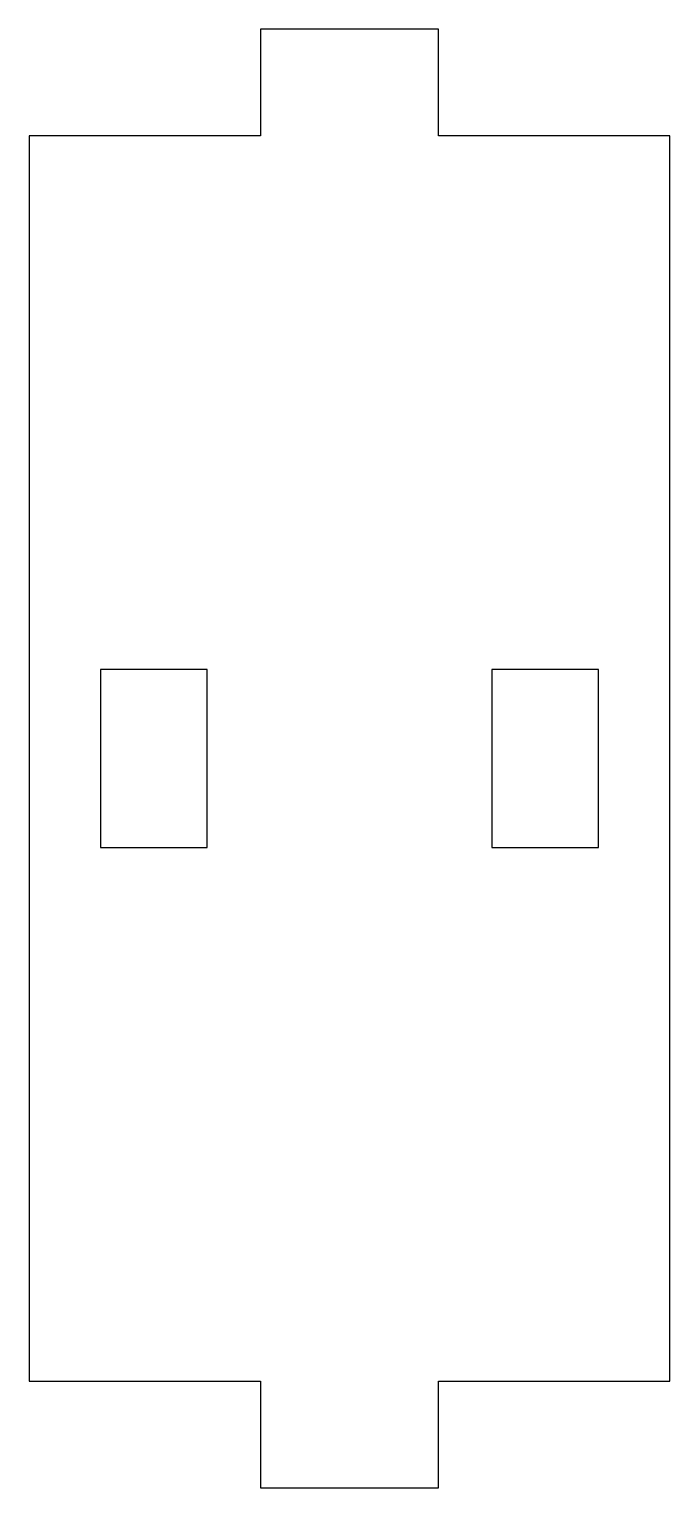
# Model space of a CAD drawing. Header units: millimetres. Extents: x -18 to 18, y -41 to 41.
import ezdxf

# ---------------------------------------------------------------- set-up
doc = ezdxf.new("R2010")
doc.units = ezdxf.units.MM

msp = doc.modelspace()

# ---------------------------------------------------------------- linework, layer by layer
at = {"color": 7, "linetype": 'Continuous', "lineweight": 25}
for p, q in [((-5, 41), (-5, 35)), ((5, 41), (-5, 41)), ((5, 35), (5, 41)), ((-18, 35), (-18, -35)), ((-5, 35), (-18, 35)), ((18, 35), (5, 35)), ((18, -35), (18, 35)), ((-8, 5), (-14, 5)), ((-14, 5), (-14, -5)), ((-8, -5), (-8, 5)), ((8, 5), (8, -5)), ((14, 5), (8, 5)), ((14, -5), (14, 5)), ((-14, -5), (-8, -5)), ((8, -5), (14, -5)), ((-18, -35), (-5, -35)), ((-5, -35), (-5, -41)), ((5, -35), (18, -35)), ((5, -41), (5, -35)), ((-5, -41), (5, -41))]:
    msp.add_line(p, q, dxfattribs=at)

doc.saveas('drawing.dxf')
